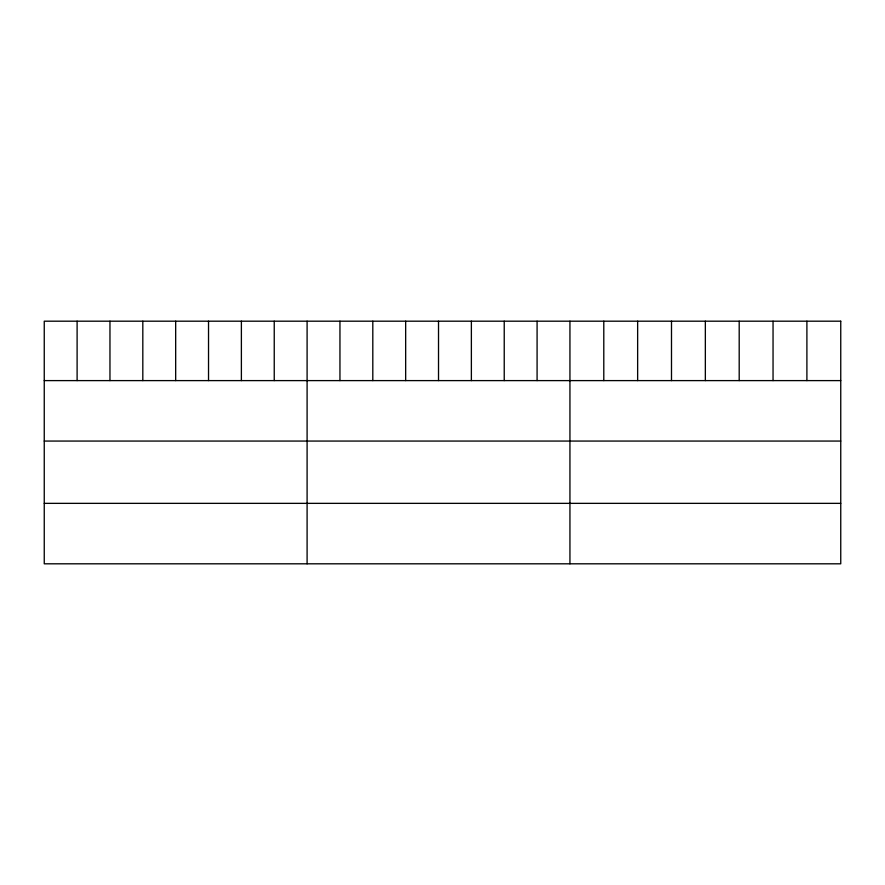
<?xml version="1.0" encoding="UTF-8"?>
<svg xmlns="http://www.w3.org/2000/svg" width="885" height="885" viewBox="0 0 885 885"><rect width="100%" height="100%" fill="white"/><g stroke="black" fill="none" stroke-linecap="round" stroke-linejoin="round"><path stroke-width="1.33" d="M44.25 380.605L840.75 380.605M44.25 441.062L840.75 441.062M44.25 503.355L840.75 503.355M806.899 321.189L806.899 380.605M773.047 321.189L773.047 380.605M739.196 321.189L739.196 380.605M705.345 321.189L705.345 380.605M671.494 321.189L671.494 380.605M637.642 321.189L637.642 380.605M603.791 321.189L603.791 380.605M569.94 321.189L569.94 563.811M537.084 321.189L537.084 380.605M504.229 321.189L504.229 380.605M471.373 321.189L471.373 380.605M438.517 321.189L438.517 380.605M405.662 321.189L405.662 380.605M372.806 321.189L372.806 380.605M339.951 321.189L339.951 380.605M307.095 321.189L307.095 563.811M274.239 321.189L274.239 380.605M241.384 321.189L241.384 380.605M208.528 321.189L208.528 380.605M175.673 321.189L175.673 380.605M142.817 321.189L142.817 380.605M109.961 321.189L109.961 380.605M77.106 321.189L77.106 380.605M840.75 321.189L44.25 321.189L44.25 563.811L840.75 563.811L840.75 321.189"/></g></svg>
